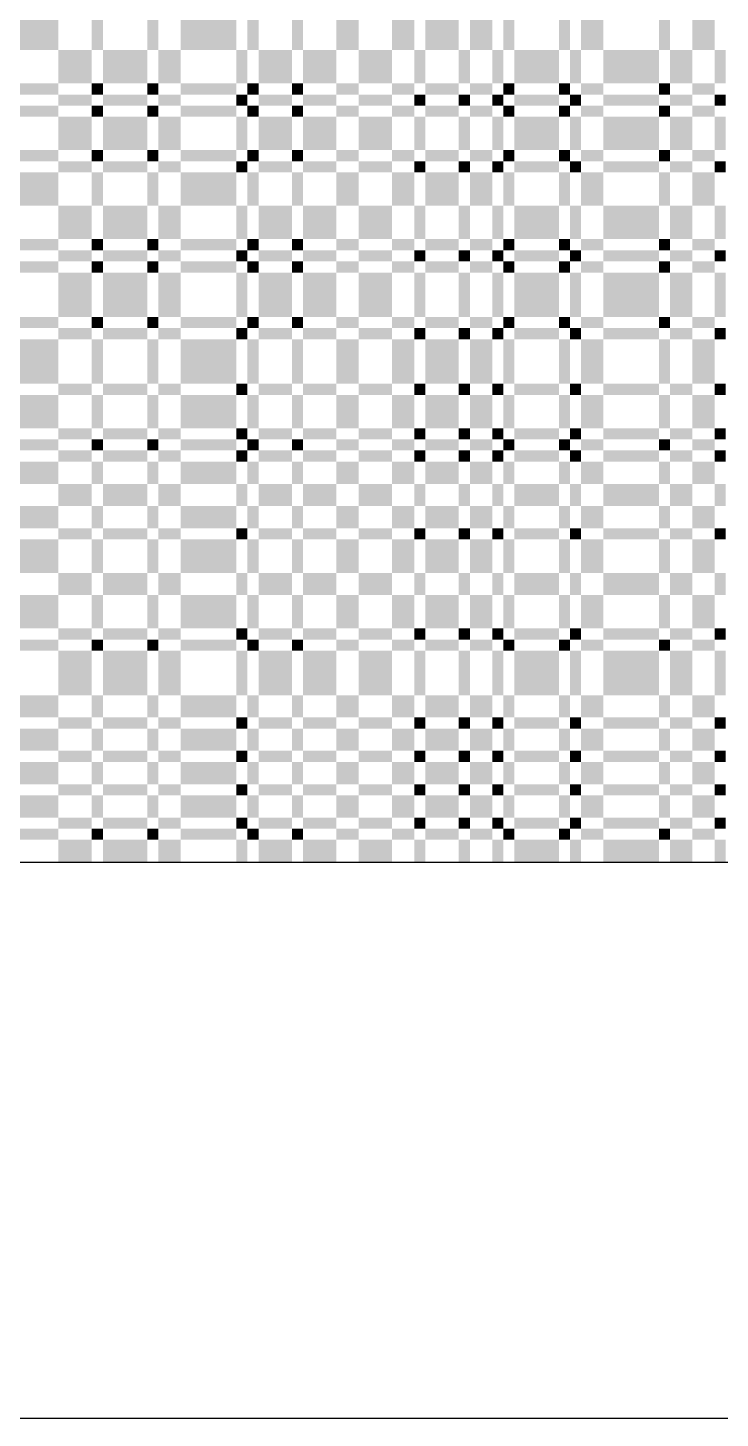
# Model space of a CAD drawing. Extents: x 0 to 200, y 0 to 200.
# Drawn here: x 74.9 to 99.8, y 0 to 50 of the extents above; entities that cross this region are included whole.
import ezdxf

# ---------------------------------------------------------------- set-up
doc = ezdxf.new("R2010")
doc.units = 0

msp = doc.modelspace()

# ---------------------------------------------------------------- linework, layer by layer
at = {"layer": 'CHROME'}
for points in [[(74.4, 49.2), (76, 49.2), (74.4, 50.8), (76, 50.8)], [(77.2, 49.2), (77.6, 49.2), (77.2, 50.8), (77.6, 50.8)], [(79.2, 49.2), (79.6, 49.2), (79.2, 50.8), (79.6, 50.8)], [(80.4, 49.2), (82.4, 49.2), (80.4, 50.8), (82.4, 50.8)], [(82.8, 49.2), (83.2, 49.2), (82.8, 50.8), (83.2, 50.8)], [(84.4, 49.2), (84.8, 49.2), (84.4, 50.8), (84.8, 50.8)], [(86, 49.2), (86.8, 49.2), (86, 50.8), (86.8, 50.8)], [(88, 49.2), (88.8, 49.2), (88, 50.8), (88.8, 50.8)], [(89.2, 49.2), (90.4, 49.2), (89.2, 50.8), (90.4, 50.8)], [(90.8, 49.2), (91.6, 49.2), (90.8, 50.8), (91.6, 50.8)], [(92, 49.2), (92.4, 49.2), (92, 50.8), (92.4, 50.8)], [(94, 49.2), (94.4, 49.2), (94, 50.8), (94.4, 50.8)], [(94.8, 49.2), (95.6, 49.2), (94.8, 50.8), (95.6, 50.8)], [(97.6, 49.2), (98, 49.2), (97.6, 50.8), (98, 50.8)], [(98.8, 49.2), (99.6, 49.2), (98.8, 50.8), (99.6, 50.8)], [(76, 48), (77.2, 48), (76, 49.2), (77.2, 49.2)], [(77.6, 48), (79.2, 48), (77.6, 49.2), (79.2, 49.2)], [(79.6, 48), (80.4, 48), (79.6, 49.2), (80.4, 49.2)], [(82.4, 48), (82.8, 48), (82.4, 49.2), (82.8, 49.2)], [(83.2, 48), (84.4, 48), (83.2, 49.2), (84.4, 49.2)], [(84.8, 48), (86, 48), (84.8, 49.2), (86, 49.2)], [(86.8, 48), (88, 48), (86.8, 49.2), (88, 49.2)], [(88.8, 48), (89.2, 48), (88.8, 49.2), (89.2, 49.2)], [(90.4, 48), (90.8, 48), (90.4, 49.2), (90.8, 49.2)], [(91.6, 48), (92, 48), (91.6, 49.2), (92, 49.2)], [(92.4, 48), (94, 48), (92.4, 49.2), (94, 49.2)], [(94.4, 48), (94.8, 48), (94.4, 49.2), (94.8, 49.2)], [(95.6, 48), (97.6, 48), (95.6, 49.2), (97.6, 49.2)], [(98, 48), (98.8, 48), (98, 49.2), (98.8, 49.2)], [(99.6, 48), (100, 48), (99.6, 49.2), (100, 49.2)], [(74.4, 47.6), (76, 47.6), (74.4, 48), (76, 48)], [(77.2, 47.6), (77.6, 47.6), (77.2, 48), (77.6, 48)], [(79.2, 47.6), (79.6, 47.6), (79.2, 48), (79.6, 48)], [(80.4, 47.6), (82.4, 47.6), (80.4, 48), (82.4, 48)], [(82.8, 47.6), (83.2, 47.6), (82.8, 48), (83.2, 48)], [(84.4, 47.6), (84.8, 47.6), (84.4, 48), (84.8, 48)], [(86, 47.6), (86.8, 47.6), (86, 48), (86.8, 48)], [(88, 47.6), (88.8, 47.6), (88, 48), (88.8, 48)], [(89.2, 47.6), (90.4, 47.6), (89.2, 48), (90.4, 48)], [(90.8, 47.6), (91.6, 47.6), (90.8, 48), (91.6, 48)], [(92, 47.6), (92.4, 47.6), (92, 48), (92.4, 48)], [(94, 47.6), (94.4, 47.6), (94, 48), (94.4, 48)], [(94.8, 47.6), (95.6, 47.6), (94.8, 48), (95.6, 48)], [(97.6, 47.6), (98, 47.6), (97.6, 48), (98, 48)], [(98.8, 47.6), (99.6, 47.6), (98.8, 48), (99.6, 48)], [(76, 47.2), (77.2, 47.2), (76, 47.6), (77.2, 47.6)], [(77.6, 47.2), (79.2, 47.2), (77.6, 47.6), (79.2, 47.6)], [(79.6, 47.2), (80.4, 47.2), (79.6, 47.6), (80.4, 47.6)], [(82.4, 47.2), (82.8, 47.2), (82.4, 47.6), (82.8, 47.6)], [(83.2, 47.2), (84.4, 47.2), (83.2, 47.6), (84.4, 47.6)], [(84.8, 47.2), (86, 47.2), (84.8, 47.6), (86, 47.6)], [(86.8, 47.2), (88, 47.2), (86.8, 47.6), (88, 47.6)], [(88.8, 47.2), (89.2, 47.2), (88.8, 47.6), (89.2, 47.6)], [(90.4, 47.2), (90.8, 47.2), (90.4, 47.6), (90.8, 47.6)], [(91.6, 47.2), (92, 47.2), (91.6, 47.6), (92, 47.6)], [(92.4, 47.2), (94, 47.2), (92.4, 47.6), (94, 47.6)], [(94.4, 47.2), (94.8, 47.2), (94.4, 47.6), (94.8, 47.6)], [(95.6, 47.2), (97.6, 47.2), (95.6, 47.6), (97.6, 47.6)], [(98, 47.2), (98.8, 47.2), (98, 47.6), (98.8, 47.6)], [(99.6, 47.2), (100, 47.2), (99.6, 47.6), (100, 47.6)], [(74.4, 46.8), (76, 46.8), (74.4, 47.2), (76, 47.2)], [(77.2, 46.8), (77.6, 46.8), (77.2, 47.2), (77.6, 47.2)], [(79.2, 46.8), (79.6, 46.8), (79.2, 47.2), (79.6, 47.2)], [(80.4, 46.8), (82.4, 46.8), (80.4, 47.2), (82.4, 47.2)], [(82.8, 46.8), (83.2, 46.8), (82.8, 47.2), (83.2, 47.2)], [(84.4, 46.8), (84.8, 46.8), (84.4, 47.2), (84.8, 47.2)], [(86, 46.8), (86.8, 46.8), (86, 47.2), (86.8, 47.2)], [(88, 46.8), (88.8, 46.8), (88, 47.2), (88.8, 47.2)], [(89.2, 46.8), (90.4, 46.8), (89.2, 47.2), (90.4, 47.2)], [(90.8, 46.8), (91.6, 46.8), (90.8, 47.2), (91.6, 47.2)], [(92, 46.8), (92.4, 46.8), (92, 47.2), (92.4, 47.2)], [(94, 46.8), (94.4, 46.8), (94, 47.2), (94.4, 47.2)], [(94.8, 46.8), (95.6, 46.8), (94.8, 47.2), (95.6, 47.2)], [(97.6, 46.8), (98, 46.8), (97.6, 47.2), (98, 47.2)], [(98.8, 46.8), (99.6, 46.8), (98.8, 47.2), (99.6, 47.2)], [(76, 45.6), (77.2, 45.6), (76, 46.8), (77.2, 46.8)], [(77.6, 45.6), (79.2, 45.6), (77.6, 46.8), (79.2, 46.8)], [(79.6, 45.6), (80.4, 45.6), (79.6, 46.8), (80.4, 46.8)], [(82.4, 45.6), (82.8, 45.6), (82.4, 46.8), (82.8, 46.8)], [(83.2, 45.6), (84.4, 45.6), (83.2, 46.8), (84.4, 46.8)], [(84.8, 45.6), (86, 45.6), (84.8, 46.8), (86, 46.8)], [(86.8, 45.6), (88, 45.6), (86.8, 46.8), (88, 46.8)], [(88.8, 45.6), (89.2, 45.6), (88.8, 46.8), (89.2, 46.8)], [(90.4, 45.6), (90.8, 45.6), (90.4, 46.8), (90.8, 46.8)], [(91.6, 45.6), (92, 45.6), (91.6, 46.8), (92, 46.8)], [(92.4, 45.6), (94, 45.6), (92.4, 46.8), (94, 46.8)], [(94.4, 45.6), (94.8, 45.6), (94.4, 46.8), (94.8, 46.8)], [(95.6, 45.6), (97.6, 45.6), (95.6, 46.8), (97.6, 46.8)], [(98, 45.6), (98.8, 45.6), (98, 46.8), (98.8, 46.8)], [(99.6, 45.6), (100, 45.6), (99.6, 46.8), (100, 46.8)], [(74.4, 45.2), (76, 45.2), (74.4, 45.6), (76, 45.6)], [(77.2, 45.2), (77.6, 45.2), (77.2, 45.6), (77.6, 45.6)], [(79.2, 45.2), (79.6, 45.2), (79.2, 45.6), (79.6, 45.6)], [(80.4, 45.2), (82.4, 45.2), (80.4, 45.6), (82.4, 45.6)], [(82.8, 45.2), (83.2, 45.2), (82.8, 45.6), (83.2, 45.6)], [(84.4, 45.2), (84.8, 45.2), (84.4, 45.6), (84.8, 45.6)], [(86, 45.2), (86.8, 45.2), (86, 45.6), (86.8, 45.6)], [(88, 45.2), (88.8, 45.2), (88, 45.6), (88.8, 45.6)], [(89.2, 45.2), (90.4, 45.2), (89.2, 45.6), (90.4, 45.6)], [(90.8, 45.2), (91.6, 45.2), (90.8, 45.6), (91.6, 45.6)], [(92, 45.2), (92.4, 45.2), (92, 45.6), (92.4, 45.6)], [(94, 45.2), (94.4, 45.2), (94, 45.6), (94.4, 45.6)], [(94.8, 45.2), (95.6, 45.2), (94.8, 45.6), (95.6, 45.6)], [(97.6, 45.2), (98, 45.2), (97.6, 45.6), (98, 45.6)], [(98.8, 45.2), (99.6, 45.2), (98.8, 45.6), (99.6, 45.6)], [(76, 44.8), (77.2, 44.8), (76, 45.2), (77.2, 45.2)], [(77.6, 44.8), (79.2, 44.8), (77.6, 45.2), (79.2, 45.2)], [(79.6, 44.8), (80.4, 44.8), (79.6, 45.2), (80.4, 45.2)], [(82.4, 44.8), (82.8, 44.8), (82.4, 45.2), (82.8, 45.2)], [(83.2, 44.8), (84.4, 44.8), (83.2, 45.2), (84.4, 45.2)], [(84.8, 44.8), (86, 44.8), (84.8, 45.2), (86, 45.2)], [(86.8, 44.8), (88, 44.8), (86.8, 45.2), (88, 45.2)], [(88.8, 44.8), (89.2, 44.8), (88.8, 45.2), (89.2, 45.2)], [(90.4, 44.8), (90.8, 44.8), (90.4, 45.2), (90.8, 45.2)], [(91.6, 44.8), (92, 44.8), (91.6, 45.2), (92, 45.2)], [(92.4, 44.8), (94, 44.8), (92.4, 45.2), (94, 45.2)], [(94.4, 44.8), (94.8, 44.8), (94.4, 45.2), (94.8, 45.2)], [(95.6, 44.8), (97.6, 44.8), (95.6, 45.2), (97.6, 45.2)], [(98, 44.8), (98.8, 44.8), (98, 45.2), (98.8, 45.2)], [(99.6, 44.8), (100, 44.8), (99.6, 45.2), (100, 45.2)], [(74.4, 43.6), (76, 43.6), (74.4, 44.8), (76, 44.8)], [(77.2, 43.6), (77.6, 43.6), (77.2, 44.8), (77.6, 44.8)], [(79.2, 43.6), (79.6, 43.6), (79.2, 44.8), (79.6, 44.8)], [(80.4, 43.6), (82.4, 43.6), (80.4, 44.8), (82.4, 44.8)], [(82.8, 43.6), (83.2, 43.6), (82.8, 44.8), (83.2, 44.8)], [(84.4, 43.6), (84.8, 43.6), (84.4, 44.8), (84.8, 44.8)], [(86, 43.6), (86.8, 43.6), (86, 44.8), (86.8, 44.8)], [(88, 43.6), (88.8, 43.6), (88, 44.8), (88.8, 44.8)], [(89.2, 43.6), (90.4, 43.6), (89.2, 44.8), (90.4, 44.8)], [(90.8, 43.6), (91.6, 43.6), (90.8, 44.8), (91.6, 44.8)], [(92, 43.6), (92.4, 43.6), (92, 44.8), (92.4, 44.8)], [(94, 43.6), (94.4, 43.6), (94, 44.8), (94.4, 44.8)], [(94.8, 43.6), (95.6, 43.6), (94.8, 44.8), (95.6, 44.8)], [(97.6, 43.6), (98, 43.6), (97.6, 44.8), (98, 44.8)], [(98.8, 43.6), (99.6, 43.6), (98.8, 44.8), (99.6, 44.8)], [(76, 42.4), (77.2, 42.4), (76, 43.6), (77.2, 43.6)], [(77.6, 42.4), (79.2, 42.4), (77.6, 43.6), (79.2, 43.6)], [(79.6, 42.4), (80.4, 42.4), (79.6, 43.6), (80.4, 43.6)], [(82.4, 42.4), (82.8, 42.4), (82.4, 43.6), (82.8, 43.6)], [(83.2, 42.4), (84.4, 42.4), (83.2, 43.6), (84.4, 43.6)], [(84.8, 42.4), (86, 42.4), (84.8, 43.6), (86, 43.6)], [(86.8, 42.4), (88, 42.4), (86.8, 43.6), (88, 43.6)], [(88.8, 42.4), (89.2, 42.4), (88.8, 43.6), (89.2, 43.6)], [(90.4, 42.4), (90.8, 42.4), (90.4, 43.6), (90.8, 43.6)], [(91.6, 42.4), (92, 42.4), (91.6, 43.6), (92, 43.6)], [(92.4, 42.4), (94, 42.4), (92.4, 43.6), (94, 43.6)], [(94.4, 42.4), (94.8, 42.4), (94.4, 43.6), (94.8, 43.6)], [(95.6, 42.4), (97.6, 42.4), (95.6, 43.6), (97.6, 43.6)], [(98, 42.4), (98.8, 42.4), (98, 43.6), (98.8, 43.6)], [(99.6, 42.4), (100, 42.4), (99.6, 43.6), (100, 43.6)], [(74.4, 42), (76, 42), (74.4, 42.4), (76, 42.4)], [(76, 41.6), (77.2, 41.6), (76, 42), (77.2, 42)], [(77.2, 42), (77.6, 42), (77.2, 42.4), (77.6, 42.4)], [(77.6, 41.6), (79.2, 41.6), (77.6, 42), (79.2, 42)], [(79.2, 42), (79.6, 42), (79.2, 42.4), (79.6, 42.4)], [(79.6, 41.6), (80.4, 41.6), (79.6, 42), (80.4, 42)], [(80.4, 42), (82.4, 42), (80.4, 42.4), (82.4, 42.4)], [(82.4, 41.6), (82.8, 41.6), (82.4, 42), (82.8, 42)], [(82.8, 42), (83.2, 42), (82.8, 42.4), (83.2, 42.4)], [(83.2, 41.6), (84.4, 41.6), (83.2, 42), (84.4, 42)], [(84.4, 42), (84.8, 42), (84.4, 42.4), (84.8, 42.4)], [(84.8, 41.6), (86, 41.6), (84.8, 42), (86, 42)], [(86, 42), (86.8, 42), (86, 42.4), (86.8, 42.4)], [(86.8, 41.6), (88, 41.6), (86.8, 42), (88, 42)], [(88, 42), (88.8, 42), (88, 42.4), (88.8, 42.4)], [(88.8, 41.6), (89.2, 41.6), (88.8, 42), (89.2, 42)], [(89.2, 42), (90.4, 42), (89.2, 42.4), (90.4, 42.4)], [(90.4, 41.6), (90.8, 41.6), (90.4, 42), (90.8, 42)], [(90.8, 42), (91.6, 42), (90.8, 42.4), (91.6, 42.4)], [(91.6, 41.6), (92, 41.6), (91.6, 42), (92, 42)], [(92, 42), (92.4, 42), (92, 42.4), (92.4, 42.4)], [(92.4, 41.6), (94, 41.6), (92.4, 42), (94, 42)], [(94, 42), (94.4, 42), (94, 42.4), (94.4, 42.4)], [(94.4, 41.6), (94.8, 41.6), (94.4, 42), (94.8, 42)], [(94.8, 42), (95.6, 42), (94.8, 42.4), (95.6, 42.4)], [(95.6, 41.6), (97.6, 41.6), (95.6, 42), (97.6, 42)], [(97.6, 42), (98, 42), (97.6, 42.4), (98, 42.4)], [(98, 41.6), (98.8, 41.6), (98, 42), (98.8, 42)], [(98.8, 42), (99.6, 42), (98.8, 42.4), (99.6, 42.4)], [(99.6, 41.6), (100, 41.6), (99.6, 42), (100, 42)], [(74.4, 41.2), (76, 41.2), (74.4, 41.6), (76, 41.6)], [(77.2, 41.2), (77.6, 41.2), (77.2, 41.6), (77.6, 41.6)], [(79.2, 41.2), (79.6, 41.2), (79.2, 41.6), (79.6, 41.6)], [(80.4, 41.2), (82.4, 41.2), (80.4, 41.6), (82.4, 41.6)], [(82.8, 41.2), (83.2, 41.2), (82.8, 41.6), (83.2, 41.6)], [(84.4, 41.2), (84.8, 41.2), (84.4, 41.6), (84.8, 41.6)], [(86, 41.2), (86.8, 41.2), (86, 41.6), (86.8, 41.6)], [(88, 41.2), (88.8, 41.2), (88, 41.6), (88.8, 41.6)], [(89.2, 41.2), (90.4, 41.2), (89.2, 41.6), (90.4, 41.6)], [(90.8, 41.2), (91.6, 41.2), (90.8, 41.6), (91.6, 41.6)], [(92, 41.2), (92.4, 41.2), (92, 41.6), (92.4, 41.6)], [(94, 41.2), (94.4, 41.2), (94, 41.6), (94.4, 41.6)], [(94.8, 41.2), (95.6, 41.2), (94.8, 41.6), (95.6, 41.6)], [(97.6, 41.2), (98, 41.2), (97.6, 41.6), (98, 41.6)], [(98.8, 41.2), (99.6, 41.2), (98.8, 41.6), (99.6, 41.6)], [(76, 39.6), (77.2, 39.6), (76, 41.2), (77.2, 41.2)], [(77.6, 39.6), (79.2, 39.6), (77.6, 41.2), (79.2, 41.2)], [(79.6, 39.6), (80.4, 39.6), (79.6, 41.2), (80.4, 41.2)], [(82.4, 39.6), (82.8, 39.6), (82.4, 41.2), (82.8, 41.2)], [(83.2, 39.6), (84.4, 39.6), (83.2, 41.2), (84.4, 41.2)], [(84.8, 39.6), (86, 39.6), (84.8, 41.2), (86, 41.2)], [(86.8, 39.6), (88, 39.6), (86.8, 41.2), (88, 41.2)], [(88.8, 39.6), (89.2, 39.6), (88.8, 41.2), (89.2, 41.2)], [(90.4, 39.6), (90.8, 39.6), (90.4, 41.2), (90.8, 41.2)], [(91.6, 39.6), (92, 39.6), (91.6, 41.2), (92, 41.2)], [(92.4, 39.6), (94, 39.6), (92.4, 41.2), (94, 41.2)], [(94.4, 39.6), (94.8, 39.6), (94.4, 41.2), (94.8, 41.2)], [(95.6, 39.6), (97.6, 39.6), (95.6, 41.2), (97.6, 41.2)], [(98, 39.6), (98.8, 39.6), (98, 41.2), (98.8, 41.2)], [(99.6, 39.6), (100, 39.6), (99.6, 41.2), (100, 41.2)], [(74.4, 39.2), (76, 39.2), (74.4, 39.6), (76, 39.6)], [(77.2, 39.2), (77.6, 39.2), (77.2, 39.6), (77.6, 39.6)], [(79.2, 39.2), (79.6, 39.2), (79.2, 39.6), (79.6, 39.6)], [(80.4, 39.2), (82.4, 39.2), (80.4, 39.6), (82.4, 39.6)], [(82.8, 39.2), (83.2, 39.2), (82.8, 39.6), (83.2, 39.6)], [(84.4, 39.2), (84.8, 39.2), (84.4, 39.6), (84.8, 39.6)], [(86, 39.2), (86.8, 39.2), (86, 39.6), (86.8, 39.6)], [(88, 39.2), (88.8, 39.2), (88, 39.6), (88.8, 39.6)], [(89.2, 39.2), (90.4, 39.2), (89.2, 39.6), (90.4, 39.6)], [(90.8, 39.2), (91.6, 39.2), (90.8, 39.6), (91.6, 39.6)], [(92, 39.2), (92.4, 39.2), (92, 39.6), (92.4, 39.6)], [(94, 39.2), (94.4, 39.2), (94, 39.6), (94.4, 39.6)], [(94.8, 39.2), (95.6, 39.2), (94.8, 39.6), (95.6, 39.6)], [(97.6, 39.2), (98, 39.2), (97.6, 39.6), (98, 39.6)], [(98.8, 39.2), (99.6, 39.2), (98.8, 39.6), (99.6, 39.6)], [(76, 38.8), (77.2, 38.8), (76, 39.2), (77.2, 39.2)], [(77.6, 38.8), (79.2, 38.8), (77.6, 39.2), (79.2, 39.2)], [(79.6, 38.8), (80.4, 38.8), (79.6, 39.2), (80.4, 39.2)], [(82.4, 38.8), (82.8, 38.8), (82.4, 39.2), (82.8, 39.2)], [(83.2, 38.8), (84.4, 38.8), (83.2, 39.2), (84.4, 39.2)], [(84.8, 38.8), (86, 38.8), (84.8, 39.2), (86, 39.2)], [(86.8, 38.8), (88, 38.8), (86.8, 39.2), (88, 39.2)], [(88.8, 38.8), (89.2, 38.8), (88.8, 39.2), (89.2, 39.2)], [(90.4, 38.8), (90.8, 38.8), (90.4, 39.2), (90.8, 39.2)], [(91.6, 38.8), (92, 38.8), (91.6, 39.2), (92, 39.2)], [(92.4, 38.8), (94, 38.8), (92.4, 39.2), (94, 39.2)], [(94.4, 38.8), (94.8, 38.8), (94.4, 39.2), (94.8, 39.2)], [(95.6, 38.8), (97.6, 38.8), (95.6, 39.2), (97.6, 39.2)], [(98, 38.8), (98.8, 38.8), (98, 39.2), (98.8, 39.2)], [(99.6, 38.8), (100, 38.8), (99.6, 39.2), (100, 39.2)], [(74.4, 37.2), (76, 37.2), (74.4, 38.8), (76, 38.8)], [(77.2, 37.2), (77.6, 37.2), (77.2, 38.8), (77.6, 38.8)], [(79.2, 37.2), (79.6, 37.2), (79.2, 38.8), (79.6, 38.8)], [(80.4, 37.2), (82.4, 37.2), (80.4, 38.8), (82.4, 38.8)], [(82.8, 37.2), (83.2, 37.2), (82.8, 38.8), (83.2, 38.8)], [(84.4, 37.2), (84.8, 37.2), (84.4, 38.8), (84.8, 38.8)], [(86, 37.2), (86.8, 37.2), (86, 38.8), (86.8, 38.8)], [(88, 37.2), (88.8, 37.2), (88, 38.8), (88.8, 38.8)], [(89.2, 37.2), (90.4, 37.2), (89.2, 38.8), (90.4, 38.8)], [(90.8, 37.2), (91.6, 37.2), (90.8, 38.8), (91.6, 38.8)], [(92, 37.2), (92.4, 37.2), (92, 38.8), (92.4, 38.8)], [(94, 37.2), (94.4, 37.2), (94, 38.8), (94.4, 38.8)], [(94.8, 37.2), (95.6, 37.2), (94.8, 38.8), (95.6, 38.8)], [(97.6, 37.2), (98, 37.2), (97.6, 38.8), (98, 38.8)], [(98.8, 37.2), (99.6, 37.2), (98.8, 38.8), (99.6, 38.8)], [(76, 36.8), (77.2, 36.8), (76, 37.2), (77.2, 37.2)], [(77.6, 36.8), (79.2, 36.8), (77.6, 37.2), (79.2, 37.2)], [(79.6, 36.8), (80.4, 36.8), (79.6, 37.2), (80.4, 37.2)], [(82.4, 36.8), (82.8, 36.8), (82.4, 37.2), (82.8, 37.2)], [(83.2, 36.8), (84.4, 36.8), (83.2, 37.2), (84.4, 37.2)], [(84.8, 36.8), (86, 36.8), (84.8, 37.2), (86, 37.2)], [(86.8, 36.8), (88, 36.8), (86.8, 37.2), (88, 37.2)], [(88.8, 36.8), (89.2, 36.8), (88.8, 37.2), (89.2, 37.2)], [(90.4, 36.8), (90.8, 36.8), (90.4, 37.2), (90.8, 37.2)], [(91.6, 36.8), (92, 36.8), (91.6, 37.2), (92, 37.2)], [(92.4, 36.8), (94, 36.8), (92.4, 37.2), (94, 37.2)], [(94.4, 36.8), (94.8, 36.8), (94.4, 37.2), (94.8, 37.2)], [(95.6, 36.8), (97.6, 36.8), (95.6, 37.2), (97.6, 37.2)], [(98, 36.8), (98.8, 36.8), (98, 37.2), (98.8, 37.2)], [(99.6, 36.8), (100, 36.8), (99.6, 37.2), (100, 37.2)], [(74.4, 35.6), (76, 35.6), (74.4, 36.8), (76, 36.8)], [(77.2, 35.6), (77.6, 35.6), (77.2, 36.8), (77.6, 36.8)], [(79.2, 35.6), (79.6, 35.6), (79.2, 36.8), (79.6, 36.8)], [(80.4, 35.6), (82.4, 35.6), (80.4, 36.8), (82.4, 36.8)], [(82.8, 35.6), (83.2, 35.6), (82.8, 36.8), (83.2, 36.8)], [(84.4, 35.6), (84.8, 35.6), (84.4, 36.8), (84.8, 36.8)], [(86, 35.6), (86.8, 35.6), (86, 36.8), (86.8, 36.8)], [(88, 35.6), (88.8, 35.6), (88, 36.8), (88.8, 36.8)], [(89.2, 35.6), (90.4, 35.6), (89.2, 36.8), (90.4, 36.8)], [(90.8, 35.6), (91.6, 35.6), (90.8, 36.8), (91.6, 36.8)], [(92, 35.6), (92.4, 35.6), (92, 36.8), (92.4, 36.8)], [(94, 35.6), (94.4, 35.6), (94, 36.8), (94.4, 36.8)], [(94.8, 35.6), (95.6, 35.6), (94.8, 36.8), (95.6, 36.8)], [(97.6, 35.6), (98, 35.6), (97.6, 36.8), (98, 36.8)], [(98.8, 35.6), (99.6, 35.6), (98.8, 36.8), (99.6, 36.8)], [(76, 35.2), (77.2, 35.2), (76, 35.6), (77.2, 35.6)], [(77.6, 35.2), (79.2, 35.2), (77.6, 35.6), (79.2, 35.6)], [(79.6, 35.2), (80.4, 35.2), (79.6, 35.6), (80.4, 35.6)], [(82.4, 35.2), (82.8, 35.2), (82.4, 35.6), (82.8, 35.6)], [(83.2, 35.2), (84.4, 35.2), (83.2, 35.6), (84.4, 35.6)], [(84.8, 35.2), (86, 35.2), (84.8, 35.6), (86, 35.6)], [(86.8, 35.2), (88, 35.2), (86.8, 35.6), (88, 35.6)], [(88.8, 35.2), (89.2, 35.2), (88.8, 35.6), (89.2, 35.6)], [(90.4, 35.2), (90.8, 35.2), (90.4, 35.6), (90.8, 35.6)], [(91.6, 35.2), (92, 35.2), (91.6, 35.6), (92, 35.6)], [(92.4, 35.2), (94, 35.2), (92.4, 35.6), (94, 35.6)], [(94.4, 35.2), (94.8, 35.2), (94.4, 35.6), (94.8, 35.6)], [(95.6, 35.2), (97.6, 35.2), (95.6, 35.6), (97.6, 35.6)], [(98, 35.2), (98.8, 35.2), (98, 35.6), (98.8, 35.6)], [(99.6, 35.2), (100, 35.2), (99.6, 35.6), (100, 35.6)], [(74.4, 34.8), (76, 34.8), (74.4, 35.2), (76, 35.2)], [(77.2, 34.8), (77.6, 34.8), (77.2, 35.2), (77.6, 35.2)], [(79.2, 34.8), (79.6, 34.8), (79.2, 35.2), (79.6, 35.2)], [(80.4, 34.8), (82.4, 34.8), (80.4, 35.2), (82.4, 35.2)], [(82.8, 34.8), (83.2, 34.8), (82.8, 35.2), (83.2, 35.2)], [(84.4, 34.8), (84.8, 34.8), (84.4, 35.2), (84.8, 35.2)], [(86, 34.8), (86.8, 34.8), (86, 35.2), (86.8, 35.2)], [(88, 34.8), (88.8, 34.8), (88, 35.2), (88.8, 35.2)], [(89.2, 34.8), (90.4, 34.8), (89.2, 35.2), (90.4, 35.2)], [(90.8, 34.8), (91.6, 34.8), (90.8, 35.2), (91.6, 35.2)], [(92, 34.8), (92.4, 34.8), (92, 35.2), (92.4, 35.2)], [(94, 34.8), (94.4, 34.8), (94, 35.2), (94.4, 35.2)], [(94.8, 34.8), (95.6, 34.8), (94.8, 35.2), (95.6, 35.2)], [(97.6, 34.8), (98, 34.8), (97.6, 35.2), (98, 35.2)], [(98.8, 34.8), (99.6, 34.8), (98.8, 35.2), (99.6, 35.2)], [(76, 34.4), (77.2, 34.4), (76, 34.8), (77.2, 34.8)], [(77.6, 34.4), (79.2, 34.4), (77.6, 34.8), (79.2, 34.8)], [(79.6, 34.4), (80.4, 34.4), (79.6, 34.8), (80.4, 34.8)], [(82.4, 34.4), (82.8, 34.4), (82.4, 34.8), (82.8, 34.8)], [(83.2, 34.4), (84.4, 34.4), (83.2, 34.8), (84.4, 34.8)], [(84.8, 34.4), (86, 34.4), (84.8, 34.8), (86, 34.8)], [(86.8, 34.4), (88, 34.4), (86.8, 34.8), (88, 34.8)], [(88.8, 34.4), (89.2, 34.4), (88.8, 34.8), (89.2, 34.8)], [(90.4, 34.4), (90.8, 34.4), (90.4, 34.8), (90.8, 34.8)], [(91.6, 34.4), (92, 34.4), (91.6, 34.8), (92, 34.8)], [(92.4, 34.4), (94, 34.4), (92.4, 34.8), (94, 34.8)], [(94.4, 34.4), (94.8, 34.4), (94.4, 34.8), (94.8, 34.8)], [(95.6, 34.4), (97.6, 34.4), (95.6, 34.8), (97.6, 34.8)], [(98, 34.4), (98.8, 34.4), (98, 34.8), (98.8, 34.8)], [(99.6, 34.4), (100, 34.4), (99.6, 34.8), (100, 34.8)], [(74.4, 33.6), (76, 33.6), (74.4, 34.4), (76, 34.4)], [(77.2, 33.6), (77.6, 33.6), (77.2, 34.4), (77.6, 34.4)], [(79.2, 33.6), (79.6, 33.6), (79.2, 34.4), (79.6, 34.4)], [(80.4, 33.6), (82.4, 33.6), (80.4, 34.4), (82.4, 34.4)], [(82.8, 33.6), (83.2, 33.6), (82.8, 34.4), (83.2, 34.4)], [(84.4, 33.6), (84.8, 33.6), (84.4, 34.4), (84.8, 34.4)], [(86, 33.6), (86.8, 33.6), (86, 34.4), (86.8, 34.4)], [(88, 33.6), (88.8, 33.6), (88, 34.4), (88.8, 34.4)], [(89.2, 33.6), (90.4, 33.6), (89.2, 34.4), (90.4, 34.4)], [(90.8, 33.6), (91.6, 33.6), (90.8, 34.4), (91.6, 34.4)], [(92, 33.6), (92.4, 33.6), (92, 34.4), (92.4, 34.4)], [(94, 33.6), (94.4, 33.6), (94, 34.4), (94.4, 34.4)], [(94.8, 33.6), (95.6, 33.6), (94.8, 34.4), (95.6, 34.4)], [(97.6, 33.6), (98, 33.6), (97.6, 34.4), (98, 34.4)], [(98.8, 33.6), (99.6, 33.6), (98.8, 34.4), (99.6, 34.4)], [(76, 32.8), (77.2, 32.8), (76, 33.6), (77.2, 33.6)], [(77.6, 32.8), (79.2, 32.8), (77.6, 33.6), (79.2, 33.6)], [(79.6, 32.8), (80.4, 32.8), (79.6, 33.6), (80.4, 33.6)], [(82.4, 32.8), (82.8, 32.8), (82.4, 33.6), (82.8, 33.6)], [(83.2, 32.8), (84.4, 32.8), (83.2, 33.6), (84.4, 33.6)], [(84.8, 32.8), (86, 32.8), (84.8, 33.6), (86, 33.6)], [(86.8, 32.8), (88, 32.8), (86.8, 33.6), (88, 33.6)], [(88.8, 32.8), (89.2, 32.8), (88.8, 33.6), (89.2, 33.6)], [(90.4, 32.8), (90.8, 32.8), (90.4, 33.6), (90.8, 33.6)], [(91.6, 32.8), (92, 32.8), (91.6, 33.6), (92, 33.6)], [(92.4, 32.8), (94, 32.8), (92.4, 33.6), (94, 33.6)], [(94.4, 32.8), (94.8, 32.8), (94.4, 33.6), (94.8, 33.6)], [(95.6, 32.8), (97.6, 32.8), (95.6, 33.6), (97.6, 33.6)], [(98, 32.8), (98.8, 32.8), (98, 33.6), (98.8, 33.6)], [(99.6, 32.8), (100, 32.8), (99.6, 33.6), (100, 33.6)], [(74.4, 32), (76, 32), (74.4, 32.8), (76, 32.8)], [(77.2, 32), (77.6, 32), (77.2, 32.8), (77.6, 32.8)], [(79.2, 32), (79.6, 32), (79.2, 32.8), (79.6, 32.8)], [(80.4, 32), (82.4, 32), (80.4, 32.8), (82.4, 32.8)], [(82.8, 32), (83.2, 32), (82.8, 32.8), (83.2, 32.8)], [(84.4, 32), (84.8, 32), (84.4, 32.8), (84.8, 32.8)], [(86, 32), (86.8, 32), (86, 32.8), (86.8, 32.8)], [(88, 32), (88.8, 32), (88, 32.8), (88.8, 32.8)], [(89.2, 32), (90.4, 32), (89.2, 32.8), (90.4, 32.8)], [(90.8, 32), (91.6, 32), (90.8, 32.8), (91.6, 32.8)], [(92, 32), (92.4, 32), (92, 32.8), (92.4, 32.8)], [(94, 32), (94.4, 32), (94, 32.8), (94.4, 32.8)], [(94.8, 32), (95.6, 32), (94.8, 32.8), (95.6, 32.8)], [(97.6, 32), (98, 32), (97.6, 32.8), (98, 32.8)], [(98.8, 32), (99.6, 32), (98.8, 32.8), (99.6, 32.8)], [(76, 31.6), (77.2, 31.6), (76, 32), (77.2, 32)], [(77.6, 31.6), (79.2, 31.6), (77.6, 32), (79.2, 32)], [(79.6, 31.6), (80.4, 31.6), (79.6, 32), (80.4, 32)], [(82.4, 31.6), (82.8, 31.6), (82.4, 32), (82.8, 32)], [(83.2, 31.6), (84.4, 31.6), (83.2, 32), (84.4, 32)], [(84.8, 31.6), (86, 31.6), (84.8, 32), (86, 32)], [(86.8, 31.6), (88, 31.6), (86.8, 32), (88, 32)], [(88.8, 31.6), (89.2, 31.6), (88.8, 32), (89.2, 32)], [(90.4, 31.6), (90.8, 31.6), (90.4, 32), (90.8, 32)], [(91.6, 31.6), (92, 31.6), (91.6, 32), (92, 32)], [(92.4, 31.6), (94, 31.6), (92.4, 32), (94, 32)], [(94.4, 31.6), (94.8, 31.6), (94.4, 32), (94.8, 32)], [(95.6, 31.6), (97.6, 31.6), (95.6, 32), (97.6, 32)], [(98, 31.6), (98.8, 31.6), (98, 32), (98.8, 32)], [(99.6, 31.6), (100, 31.6), (99.6, 32), (100, 32)], [(74.4, 30.4), (76, 30.4), (74.4, 31.6), (76, 31.6)], [(77.2, 30.4), (77.6, 30.4), (77.2, 31.6), (77.6, 31.6)], [(79.2, 30.4), (79.6, 30.4), (79.2, 31.6), (79.6, 31.6)], [(80.4, 30.4), (82.4, 30.4), (80.4, 31.6), (82.4, 31.6)], [(82.8, 30.4), (83.2, 30.4), (82.8, 31.6), (83.2, 31.6)], [(84.4, 30.4), (84.8, 30.4), (84.4, 31.6), (84.8, 31.6)], [(86, 30.4), (86.8, 30.4), (86, 31.6), (86.8, 31.6)], [(88, 30.4), (88.8, 30.4), (88, 31.6), (88.8, 31.6)], [(89.2, 30.4), (90.4, 30.4), (89.2, 31.6), (90.4, 31.6)], [(90.8, 30.4), (91.6, 30.4), (90.8, 31.6), (91.6, 31.6)], [(92, 30.4), (92.4, 30.4), (92, 31.6), (92.4, 31.6)], [(94, 30.4), (94.4, 30.4), (94, 31.6), (94.4, 31.6)], [(94.8, 30.4), (95.6, 30.4), (94.8, 31.6), (95.6, 31.6)], [(97.6, 30.4), (98, 30.4), (97.6, 31.6), (98, 31.6)], [(98.8, 30.4), (99.6, 30.4), (98.8, 31.6), (99.6, 31.6)], [(76, 29.6), (77.2, 29.6), (76, 30.4), (77.2, 30.4)], [(77.6, 29.6), (79.2, 29.6), (77.6, 30.4), (79.2, 30.4)], [(79.6, 29.6), (80.4, 29.6), (79.6, 30.4), (80.4, 30.4)], [(82.4, 29.6), (82.8, 29.6), (82.4, 30.4), (82.8, 30.4)], [(83.2, 29.6), (84.4, 29.6), (83.2, 30.4), (84.4, 30.4)], [(84.8, 29.6), (86, 29.6), (84.8, 30.4), (86, 30.4)], [(86.8, 29.6), (88, 29.6), (86.8, 30.4), (88, 30.4)], [(88.8, 29.6), (89.2, 29.6), (88.8, 30.4), (89.2, 30.4)], [(90.4, 29.6), (90.8, 29.6), (90.4, 30.4), (90.8, 30.4)], [(91.6, 29.6), (92, 29.6), (91.6, 30.4), (92, 30.4)], [(92.4, 29.6), (94, 29.6), (92.4, 30.4), (94, 30.4)], [(94.4, 29.6), (94.8, 29.6), (94.4, 30.4), (94.8, 30.4)], [(95.6, 29.6), (97.6, 29.6), (95.6, 30.4), (97.6, 30.4)], [(98, 29.6), (98.8, 29.6), (98, 30.4), (98.8, 30.4)], [(99.6, 29.6), (100, 29.6), (99.6, 30.4), (100, 30.4)], [(74.4, 28.4), (76, 28.4), (74.4, 29.6), (76, 29.6)], [(77.2, 28.4), (77.6, 28.4), (77.2, 29.6), (77.6, 29.6)], [(79.2, 28.4), (79.6, 28.4), (79.2, 29.6), (79.6, 29.6)], [(80.4, 28.4), (82.4, 28.4), (80.4, 29.6), (82.4, 29.6)], [(82.8, 28.4), (83.2, 28.4), (82.8, 29.6), (83.2, 29.6)], [(84.4, 28.4), (84.8, 28.4), (84.4, 29.6), (84.8, 29.6)], [(86, 28.4), (86.8, 28.4), (86, 29.6), (86.8, 29.6)], [(88, 28.4), (88.8, 28.4), (88, 29.6), (88.8, 29.6)], [(89.2, 28.4), (90.4, 28.4), (89.2, 29.6), (90.4, 29.6)], [(90.8, 28.4), (91.6, 28.4), (90.8, 29.6), (91.6, 29.6)], [(92, 28.4), (92.4, 28.4), (92, 29.6), (92.4, 29.6)], [(94, 28.4), (94.4, 28.4), (94, 29.6), (94.4, 29.6)], [(94.8, 28.4), (95.6, 28.4), (94.8, 29.6), (95.6, 29.6)], [(97.6, 28.4), (98, 28.4), (97.6, 29.6), (98, 29.6)], [(98.8, 28.4), (99.6, 28.4), (98.8, 29.6), (99.6, 29.6)], [(74.4, 27.6), (76, 27.6), (74.4, 28), (76, 28)], [(76, 28), (77.2, 28), (76, 28.4), (77.2, 28.4)], [(77.2, 27.6), (77.6, 27.6), (77.2, 28), (77.6, 28)], [(77.6, 28), (79.2, 28), (77.6, 28.4), (79.2, 28.4)], [(79.2, 27.6), (79.6, 27.6), (79.2, 28), (79.6, 28)], [(79.6, 28), (80.4, 28), (79.6, 28.4), (80.4, 28.4)], [(80.4, 27.6), (82.4, 27.6), (80.4, 28), (82.4, 28)], [(82.4, 28), (82.8, 28), (82.4, 28.4), (82.8, 28.4)], [(82.8, 27.6), (83.2, 27.6), (82.8, 28), (83.2, 28)], [(83.2, 28), (84.4, 28), (83.2, 28.4), (84.4, 28.4)], [(84.4, 27.6), (84.8, 27.6), (84.4, 28), (84.8, 28)], [(84.8, 28), (86, 28), (84.8, 28.4), (86, 28.4)], [(86, 27.6), (86.8, 27.6), (86, 28), (86.8, 28)], [(86.8, 28), (88, 28), (86.8, 28.4), (88, 28.4)], [(88, 27.6), (88.8, 27.6), (88, 28), (88.8, 28)], [(88.8, 28), (89.2, 28), (88.8, 28.4), (89.2, 28.4)], [(89.2, 27.6), (90.4, 27.6), (89.2, 28), (90.4, 28)], [(90.4, 28), (90.8, 28), (90.4, 28.4), (90.8, 28.4)], [(90.8, 27.6), (91.6, 27.6), (90.8, 28), (91.6, 28)], [(91.6, 28), (92, 28), (91.6, 28.4), (92, 28.4)], [(92, 27.6), (92.4, 27.6), (92, 28), (92.4, 28)], [(92.4, 28), (94, 28), (92.4, 28.4), (94, 28.4)], [(94, 27.6), (94.4, 27.6), (94, 28), (94.4, 28)], [(94.4, 28), (94.8, 28), (94.4, 28.4), (94.8, 28.4)], [(94.8, 27.6), (95.6, 27.6), (94.8, 28), (95.6, 28)], [(95.6, 28), (97.6, 28), (95.6, 28.4), (97.6, 28.4)], [(97.6, 27.6), (98, 27.6), (97.6, 28), (98, 28)], [(98, 28), (98.8, 28), (98, 28.4), (98.8, 28.4)], [(98.8, 27.6), (99.6, 27.6), (98.8, 28), (99.6, 28)], [(99.6, 28), (100, 28), (99.6, 28.4), (100, 28.4)], [(76, 26), (77.2, 26), (76, 27.6), (77.2, 27.6)], [(77.6, 26), (79.2, 26), (77.6, 27.6), (79.2, 27.6)], [(79.6, 26), (80.4, 26), (79.6, 27.6), (80.4, 27.6)], [(82.4, 26), (82.8, 26), (82.4, 27.6), (82.8, 27.6)], [(83.2, 26), (84.4, 26), (83.2, 27.6), (84.4, 27.6)], [(84.8, 26), (86, 26), (84.8, 27.6), (86, 27.6)], [(86.8, 26), (88, 26), (86.8, 27.6), (88, 27.6)], [(88.8, 26), (89.2, 26), (88.8, 27.6), (89.2, 27.6)], [(90.4, 26), (90.8, 26), (90.4, 27.6), (90.8, 27.6)], [(91.6, 26), (92, 26), (91.6, 27.6), (92, 27.6)], [(92.4, 26), (94, 26), (92.4, 27.6), (94, 27.6)], [(94.4, 26), (94.8, 26), (94.4, 27.6), (94.8, 27.6)], [(95.6, 26), (97.6, 26), (95.6, 27.6), (97.6, 27.6)], [(98, 26), (98.8, 26), (98, 27.6), (98.8, 27.6)], [(99.6, 26), (100, 26), (99.6, 27.6), (100, 27.6)], [(74.4, 25.2), (76, 25.2), (74.4, 26), (76, 26)], [(77.2, 25.2), (77.6, 25.2), (77.2, 26), (77.6, 26)], [(79.2, 25.2), (79.6, 25.2), (79.2, 26), (79.6, 26)], [(80.4, 25.2), (82.4, 25.2), (80.4, 26), (82.4, 26)], [(82.8, 25.2), (83.2, 25.2), (82.8, 26), (83.2, 26)], [(84.4, 25.2), (84.8, 25.2), (84.4, 26), (84.8, 26)], [(86, 25.2), (86.8, 25.2), (86, 26), (86.8, 26)], [(88, 25.2), (88.8, 25.2), (88, 26), (88.8, 26)], [(89.2, 25.2), (90.4, 25.2), (89.2, 26), (90.4, 26)], [(90.8, 25.2), (91.6, 25.2), (90.8, 26), (91.6, 26)], [(92, 25.2), (92.4, 25.2), (92, 26), (92.4, 26)], [(94, 25.2), (94.4, 25.2), (94, 26), (94.4, 26)], [(94.8, 25.2), (95.6, 25.2), (94.8, 26), (95.6, 26)], [(97.6, 25.2), (98, 25.2), (97.6, 26), (98, 26)], [(98.8, 25.2), (99.6, 25.2), (98.8, 26), (99.6, 26)], [(76, 24.8), (77.2, 24.8), (76, 25.2), (77.2, 25.2)], [(77.6, 24.8), (79.2, 24.8), (77.6, 25.2), (79.2, 25.2)], [(79.6, 24.8), (80.4, 24.8), (79.6, 25.2), (80.4, 25.2)], [(82.4, 24.8), (82.8, 24.8), (82.4, 25.2), (82.8, 25.2)], [(83.2, 24.8), (84.4, 24.8), (83.2, 25.2), (84.4, 25.2)], [(84.8, 24.8), (86, 24.8), (84.8, 25.2), (86, 25.2)], [(86.8, 24.8), (88, 24.8), (86.8, 25.2), (88, 25.2)], [(88.8, 24.8), (89.2, 24.8), (88.8, 25.2), (89.2, 25.2)], [(90.4, 24.8), (90.8, 24.8), (90.4, 25.2), (90.8, 25.2)], [(91.6, 24.8), (92, 24.8), (91.6, 25.2), (92, 25.2)], [(92.4, 24.8), (94, 24.8), (92.4, 25.2), (94, 25.2)], [(94.4, 24.8), (94.8, 24.8), (94.4, 25.2), (94.8, 25.2)], [(95.6, 24.8), (97.6, 24.8), (95.6, 25.2), (97.6, 25.2)], [(98, 24.8), (98.8, 24.8), (98, 25.2), (98.8, 25.2)], [(99.6, 24.8), (100, 24.8), (99.6, 25.2), (100, 25.2)], [(74.4, 24), (76, 24), (74.4, 24.8), (76, 24.8)], [(77.2, 24), (77.6, 24), (77.2, 24.8), (77.6, 24.8)], [(79.2, 24), (79.6, 24), (79.2, 24.8), (79.6, 24.8)], [(80.4, 24), (82.4, 24), (80.4, 24.8), (82.4, 24.8)], [(82.8, 24), (83.2, 24), (82.8, 24.8), (83.2, 24.8)], [(84.4, 24), (84.8, 24), (84.4, 24.8), (84.8, 24.8)], [(86, 24), (86.8, 24), (86, 24.8), (86.8, 24.8)], [(88, 24), (88.8, 24), (88, 24.8), (88.8, 24.8)], [(89.2, 24), (90.4, 24), (89.2, 24.8), (90.4, 24.8)], [(90.8, 24), (91.6, 24), (90.8, 24.8), (91.6, 24.8)], [(92, 24), (92.4, 24), (92, 24.8), (92.4, 24.8)], [(94, 24), (94.4, 24), (94, 24.8), (94.4, 24.8)], [(94.8, 24), (95.6, 24), (94.8, 24.8), (95.6, 24.8)], [(97.6, 24), (98, 24), (97.6, 24.8), (98, 24.8)], [(98.8, 24), (99.6, 24), (98.8, 24.8), (99.6, 24.8)], [(76, 23.6), (77.2, 23.6), (76, 24), (77.2, 24)], [(77.6, 23.6), (79.2, 23.6), (77.6, 24), (79.2, 24)], [(79.6, 23.6), (80.4, 23.6), (79.6, 24), (80.4, 24)], [(82.4, 23.6), (82.8, 23.6), (82.4, 24), (82.8, 24)], [(83.2, 23.6), (84.4, 23.6), (83.2, 24), (84.4, 24)], [(84.8, 23.6), (86, 23.6), (84.8, 24), (86, 24)], [(86.8, 23.6), (88, 23.6), (86.8, 24), (88, 24)], [(88.8, 23.6), (89.2, 23.6), (88.8, 24), (89.2, 24)], [(90.4, 23.6), (90.8, 23.6), (90.4, 24), (90.8, 24)], [(91.6, 23.6), (92, 23.6), (91.6, 24), (92, 24)], [(92.4, 23.6), (94, 23.6), (92.4, 24), (94, 24)], [(94.4, 23.6), (94.8, 23.6), (94.4, 24), (94.8, 24)], [(95.6, 23.6), (97.6, 23.6), (95.6, 24), (97.6, 24)], [(98, 23.6), (98.8, 23.6), (98, 24), (98.8, 24)], [(99.6, 23.6), (100, 23.6), (99.6, 24), (100, 24)], [(74.4, 22.8), (76, 22.8), (74.4, 23.6), (76, 23.6)], [(77.2, 22.8), (77.6, 22.8), (77.2, 23.6), (77.6, 23.6)], [(79.2, 22.8), (79.6, 22.8), (79.2, 23.6), (79.6, 23.6)], [(80.4, 22.8), (82.4, 22.8), (80.4, 23.6), (82.4, 23.6)], [(82.8, 22.8), (83.2, 22.8), (82.8, 23.6), (83.2, 23.6)], [(84.4, 22.8), (84.8, 22.8), (84.4, 23.6), (84.8, 23.6)], [(86, 22.8), (86.8, 22.8), (86, 23.6), (86.8, 23.6)], [(88, 22.8), (88.8, 22.8), (88, 23.6), (88.8, 23.6)], [(89.2, 22.8), (90.4, 22.8), (89.2, 23.6), (90.4, 23.6)], [(90.8, 22.8), (91.6, 22.8), (90.8, 23.6), (91.6, 23.6)], [(92, 22.8), (92.4, 22.8), (92, 23.6), (92.4, 23.6)], [(94, 22.8), (94.4, 22.8), (94, 23.6), (94.4, 23.6)], [(94.8, 22.8), (95.6, 22.8), (94.8, 23.6), (95.6, 23.6)], [(97.6, 22.8), (98, 22.8), (97.6, 23.6), (98, 23.6)], [(98.8, 22.8), (99.6, 22.8), (98.8, 23.6), (99.6, 23.6)], [(76, 22.4), (77.2, 22.4), (76, 22.8), (77.2, 22.8)], [(77.6, 22.4), (79.2, 22.4), (77.6, 22.8), (79.2, 22.8)], [(79.6, 22.4), (80.4, 22.4), (79.6, 22.8), (80.4, 22.8)], [(82.4, 22.4), (82.8, 22.4), (82.4, 22.8), (82.8, 22.8)], [(83.2, 22.4), (84.4, 22.4), (83.2, 22.8), (84.4, 22.8)], [(84.8, 22.4), (86, 22.4), (84.8, 22.8), (86, 22.8)], [(86.8, 22.4), (88, 22.4), (86.8, 22.8), (88, 22.8)], [(88.8, 22.4), (89.2, 22.4), (88.8, 22.8), (89.2, 22.8)], [(90.4, 22.4), (90.8, 22.4), (90.4, 22.8), (90.8, 22.8)], [(91.6, 22.4), (92, 22.4), (91.6, 22.8), (92, 22.8)], [(92.4, 22.4), (94, 22.4), (92.4, 22.8), (94, 22.8)], [(94.4, 22.4), (94.8, 22.4), (94.4, 22.8), (94.8, 22.8)], [(95.6, 22.4), (97.6, 22.4), (95.6, 22.8), (97.6, 22.8)], [(98, 22.4), (98.8, 22.4), (98, 22.8), (98.8, 22.8)], [(99.6, 22.4), (100, 22.4), (99.6, 22.8), (100, 22.8)], [(74.4, 21.6), (76, 21.6), (74.4, 22.4), (76, 22.4)], [(77.2, 21.6), (77.6, 21.6), (77.2, 22.4), (77.6, 22.4)], [(79.2, 21.6), (79.6, 21.6), (79.2, 22.4), (79.6, 22.4)], [(80.4, 21.6), (82.4, 21.6), (80.4, 22.4), (82.4, 22.4)], [(82.8, 21.6), (83.2, 21.6), (82.8, 22.4), (83.2, 22.4)], [(84.4, 21.6), (84.8, 21.6), (84.4, 22.4), (84.8, 22.4)], [(86, 21.6), (86.8, 21.6), (86, 22.4), (86.8, 22.4)], [(88, 21.6), (88.8, 21.6), (88, 22.4), (88.8, 22.4)], [(89.2, 21.6), (90.4, 21.6), (89.2, 22.4), (90.4, 22.4)], [(90.8, 21.6), (91.6, 21.6), (90.8, 22.4), (91.6, 22.4)], [(92, 21.6), (92.4, 21.6), (92, 22.4), (92.4, 22.4)], [(94, 21.6), (94.4, 21.6), (94, 22.4), (94.4, 22.4)], [(94.8, 21.6), (95.6, 21.6), (94.8, 22.4), (95.6, 22.4)], [(97.6, 21.6), (98, 21.6), (97.6, 22.4), (98, 22.4)], [(98.8, 21.6), (99.6, 21.6), (98.8, 22.4), (99.6, 22.4)], [(76, 21.2), (77.2, 21.2), (76, 21.6), (77.2, 21.6)], [(77.6, 21.2), (79.2, 21.2), (77.6, 21.6), (79.2, 21.6)], [(79.6, 21.2), (80.4, 21.2), (79.6, 21.6), (80.4, 21.6)], [(82.4, 21.2), (82.8, 21.2), (82.4, 21.6), (82.8, 21.6)], [(83.2, 21.2), (84.4, 21.2), (83.2, 21.6), (84.4, 21.6)], [(84.8, 21.2), (86, 21.2), (84.8, 21.6), (86, 21.6)], [(86.8, 21.2), (88, 21.2), (86.8, 21.6), (88, 21.6)], [(88.8, 21.2), (89.2, 21.2), (88.8, 21.6), (89.2, 21.6)], [(90.4, 21.2), (90.8, 21.2), (90.4, 21.6), (90.8, 21.6)], [(91.6, 21.2), (92, 21.2), (91.6, 21.6), (92, 21.6)], [(92.4, 21.2), (94, 21.2), (92.4, 21.6), (94, 21.6)], [(94.4, 21.2), (94.8, 21.2), (94.4, 21.6), (94.8, 21.6)], [(95.6, 21.2), (97.6, 21.2), (95.6, 21.6), (97.6, 21.6)], [(98, 21.2), (98.8, 21.2), (98, 21.6), (98.8, 21.6)], [(99.6, 21.2), (100, 21.2), (99.6, 21.6), (100, 21.6)], [(74.4, 20.8), (76, 20.8), (74.4, 21.2), (76, 21.2)], [(77.2, 20.8), (77.6, 20.8), (77.2, 21.2), (77.6, 21.2)], [(79.2, 20.8), (79.6, 20.8), (79.2, 21.2), (79.6, 21.2)], [(80.4, 20.8), (82.4, 20.8), (80.4, 21.2), (82.4, 21.2)], [(82.8, 20.8), (83.2, 20.8), (82.8, 21.2), (83.2, 21.2)], [(84.4, 20.8), (84.8, 20.8), (84.4, 21.2), (84.8, 21.2)], [(86, 20.8), (86.8, 20.8), (86, 21.2), (86.8, 21.2)], [(88, 20.8), (88.8, 20.8), (88, 21.2), (88.8, 21.2)], [(89.2, 20.8), (90.4, 20.8), (89.2, 21.2), (90.4, 21.2)], [(90.8, 20.8), (91.6, 20.8), (90.8, 21.2), (91.6, 21.2)], [(92, 20.8), (92.4, 20.8), (92, 21.2), (92.4, 21.2)], [(94, 20.8), (94.4, 20.8), (94, 21.2), (94.4, 21.2)], [(94.8, 20.8), (95.6, 20.8), (94.8, 21.2), (95.6, 21.2)], [(97.6, 20.8), (98, 20.8), (97.6, 21.2), (98, 21.2)], [(98.8, 20.8), (99.6, 20.8), (98.8, 21.2), (99.6, 21.2)], [(76, 20), (77.2, 20), (76, 20.8), (77.2, 20.8)], [(77.6, 20), (79.2, 20), (77.6, 20.8), (79.2, 20.8)], [(79.6, 20), (80.4, 20), (79.6, 20.8), (80.4, 20.8)], [(82.4, 20), (82.8, 20), (82.4, 20.8), (82.8, 20.8)], [(83.2, 20), (84.4, 20), (83.2, 20.8), (84.4, 20.8)], [(84.8, 20), (86, 20), (84.8, 20.8), (86, 20.8)], [(86.8, 20), (88, 20), (86.8, 20.8), (88, 20.8)], [(88.8, 20), (89.2, 20), (88.8, 20.8), (89.2, 20.8)], [(90.4, 20), (90.8, 20), (90.4, 20.8), (90.8, 20.8)], [(91.6, 20), (92, 20), (91.6, 20.8), (92, 20.8)], [(92.4, 20), (94, 20), (92.4, 20.8), (94, 20.8)], [(94.4, 20), (94.8, 20), (94.4, 20.8), (94.8, 20.8)], [(95.6, 20), (97.6, 20), (95.6, 20.8), (97.6, 20.8)], [(98, 20), (98.8, 20), (98, 20.8), (98.8, 20.8)], [(99.6, 20), (100, 20), (99.6, 20.8), (100, 20.8)]]:
    msp.add_solid(points, dxfattribs=at)
at = {"layer": 'OUTLINE'}
for p, q in [((20, 20), (180, 20)), ((0, 0), (200, 0))]:
    msp.add_line(p, q, dxfattribs=at)

doc.saveas('drawing.dxf')
